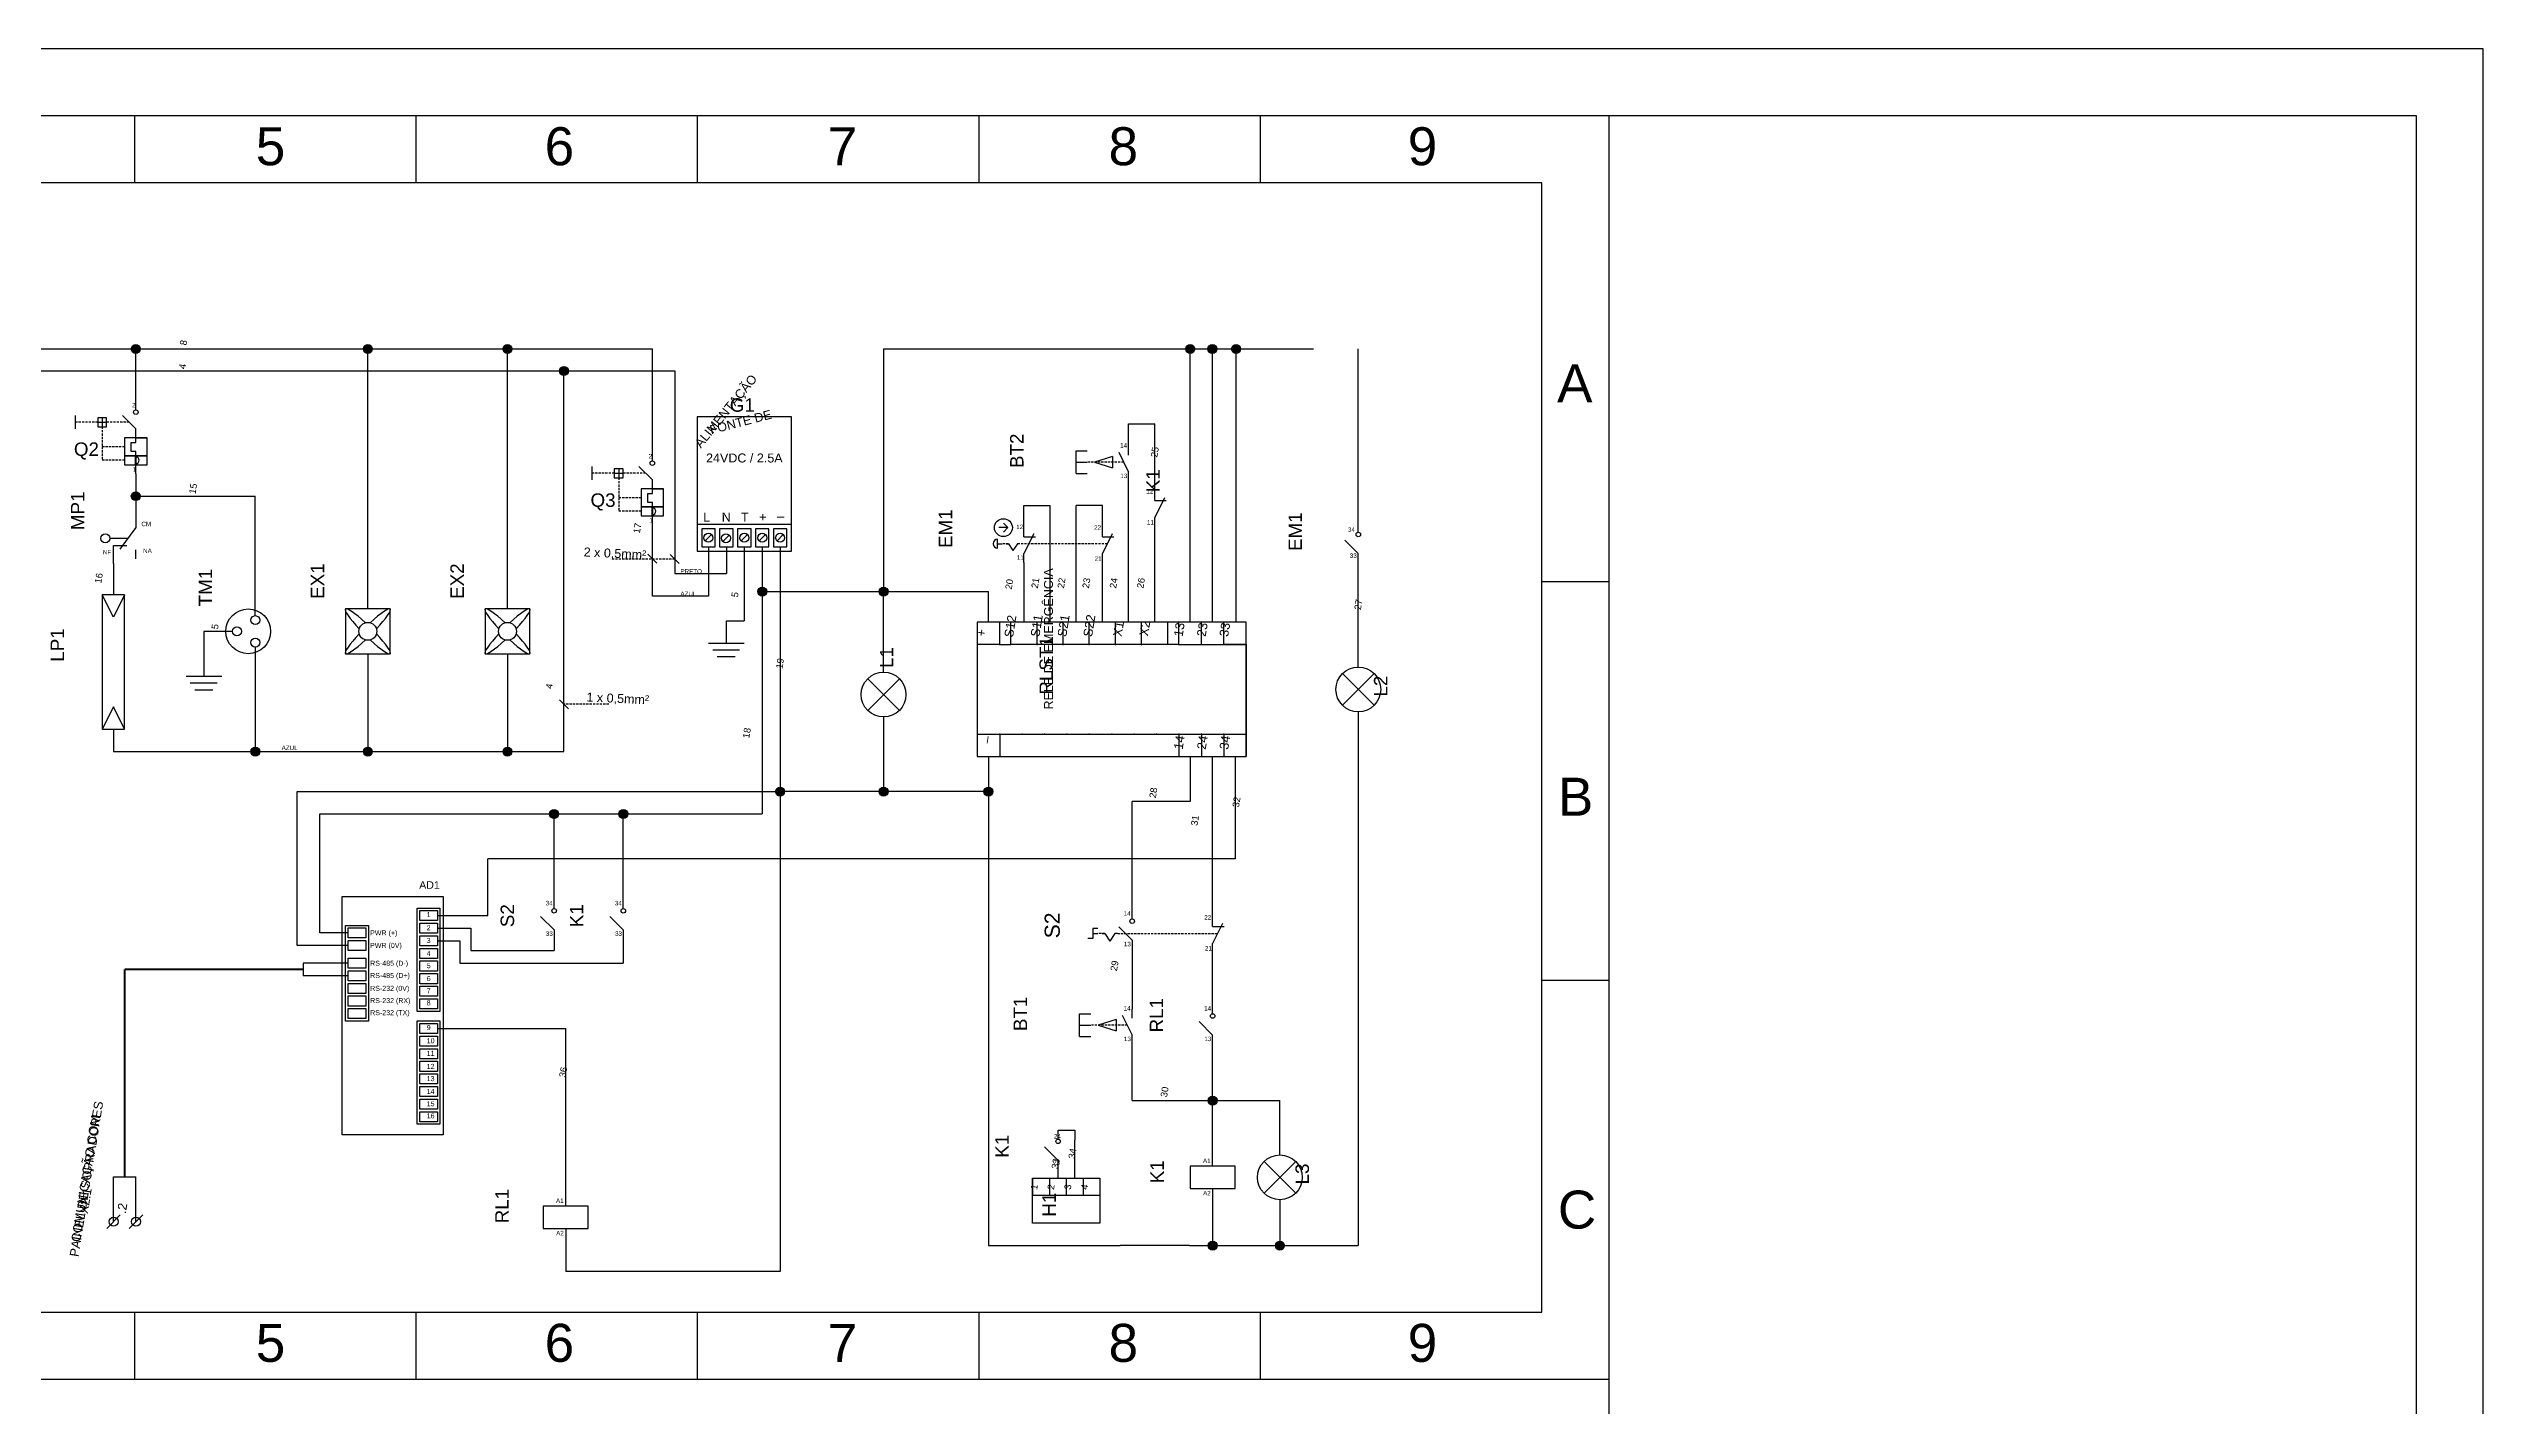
# Model space of a CAD drawing. Header units: millimetres. Extents: x 100 to 940, y 74 to 694.
# Drawn here: x 397 to 940, y 391 to 694 of the extents above; entities that cross this region are included whole.
import ezdxf
from ezdxf.enums import TextEntityAlignment as Align

# ---------------------------------------------------------------- set-up
doc = ezdxf.new("R2010")
doc.units = ezdxf.units.MM
doc.linetypes.add('DASHED', pattern=[0.75, 0.5, -0.25])
doc.styles.add('Annotative', font='arial.ttf')
doc.styles.add('Notes', font='arial.ttf', dxfattribs={"height": 3})

msp = doc.modelspace()

# ---------------------------------------------------------------- hatches: boundary and pattern name
for points in [[(417.35, 626.93, 1), (415.35, 626.93, 1)], [(469.11, 626.93, 1), (467.11, 626.93, 1)], [(500.26, 626.93, 1), (498.26, 626.93, 1)], [(652.55, 626.93, 1), (650.55, 626.93, 1)], [(657.49, 626.93, 1), (655.49, 626.93, 1)], [(662.8, 626.93, 1), (660.8, 626.93, 1)], [(512.84, 622.03, 1), (510.84, 622.03, 1)], [(417.35, 594.09, 1), (415.35, 594.09, 1)], [(557.08, 572.81, 1), (555.08, 572.81, 1)], [(584.15, 572.81, 1), (582.15, 572.81, 1)], [(444.01, 537.11, 1), (442.01, 537.11, 1)], [(469.11, 537.11, 1), (467.11, 537.11, 1)], [(500.26, 537.11, 1), (498.26, 537.11, 1)], [(561.08, 528.18, 1), (559.08, 528.18, 1)], [(584.15, 528.18, 1), (582.15, 528.18, 1)], [(607.55, 528.18, 1), (605.55, 528.18, 1)], [(510.66, 523.18, 1), (508.66, 523.18, 1)], [(526.1, 523.18, 1), (524.1, 523.18, 1)], [(657.55, 459.22, 1), (655.55, 459.22, 1)], [(657.55, 426.88, 1), (655.55, 426.88, 1)], [(672.55, 426.88, 1), (670.55, 426.88, 1)]]:
    msp.add_hatch(color=256).paths.add_polyline_path(points)

# ---------------------------------------------------------------- linework, layer by layer
for p, q in [((416.11, 664), (416.11, 679)), ((478.89, 664), (478.89, 679)), ((541.67, 664), (541.67, 679)), ((604.44, 664), (604.44, 679)), ((667.22, 664), (667.22, 679)), ((745, 115), (745, 679)), ((730, 664), (165, 664)), ((730, 412), (730, 664)), ((244.47, 626.93), (430.45, 626.93)), ((416.35, 615.33), (416.35, 626.93)), ((430.45, 626.93), (531.58, 626.93)), ((468.11, 568.93), (468.11, 626.93)), ((499.26, 568.93), (499.26, 626.93)), ((531.58, 603.96), (531.58, 626.93)), ((583.15, 626.93), (679.05, 626.93)), ((583.15, 626.93), (583.15, 572.81)), ((651.55, 565.97), (651.55, 626.93)), ((656.49, 565.97), (656.49, 626.93)), ((661.8, 565.97), (661.8, 626.93)), ((689.05, 586.03), (689.05, 626.93)), ((249.47, 622.03), (430.45, 622.03)), ((430.45, 622.03), (536.58, 622.03)), ((511.84, 537.11), (511.84, 622.03)), ((536.58, 622.03), (536.58, 576.81)), ((416.35, 613.33), (416.35, 615.33)), ((416.35, 613.33), (416.35, 615.33)), ((402.85, 612.09), (402.85, 609.09)), ((407.85, 610.59), (409.85, 610.59)), ((408.85, 611.59), (408.85, 609.59)), ((416.35, 609.09), (413.35, 612.09)), ((416.35, 607.09), (416.35, 609.09)), ((637.8, 605.23), (637.8, 610.23)), ((637.8, 610.23), (643.63, 610.23)), ((643.63, 595.09), (643.63, 610.23)), ((415.35, 604.09), (415.35, 606.09)), ((415.35, 606.09), (416.35, 606.08)), ((416.35, 604.09), (415.35, 604.09)), ((416.35, 606.08), (416.35, 607.09)), ((416.35, 607.08), (418.85, 607.08)), ((416.35, 603.09), (416.35, 604.09)), ((531.58, 601.96), (531.58, 603.96)), ((531.58, 601.96), (531.58, 603.96)), ((626.09, 599.18), (626.09, 604.18)), ((626.09, 604.18), (628.59, 604.18)), ((634.2, 602.93), (630.2, 601.68)), ((634.2, 602.93), (634.2, 600.43)), ((635.6, 603.88), (637.8, 599.48)), ((637.8, 603.23), (637.8, 605.23)), ((637.8, 603.23), (637.8, 605.23)), ((416.35, 599.09), (416.35, 601.09)), ((416.35, 599.09), (416.35, 589.09)), ((518.08, 600.71), (518.08, 597.71)), ((523.08, 599.21), (525.08, 599.21)), ((524.08, 600.21), (524.08, 598.21)), ((531.58, 597.71), (528.58, 600.71)), ((531.58, 595.71), (531.58, 597.71)), ((626.09, 601.68), (628.59, 601.68)), ((626.09, 599.18), (628.59, 599.18)), ((630.2, 601.68), (634.2, 600.43)), ((637.8, 597.48), (637.8, 599.48)), ((637.8, 565.97), (637.8, 597.48)), ((416.35, 594.09), (443.01, 594.09)), ((443.01, 567.43), (443.01, 594.09)), ((530.58, 592.71), (530.58, 594.71)), ((530.58, 594.71), (531.58, 594.7)), ((531.58, 592.71), (530.58, 592.71)), ((531.58, 594.7), (531.58, 595.71)), ((531.58, 595.71), (534.08, 595.71)), ((531.58, 591.71), (531.58, 592.71)), ((614.47, 587.03), (614.47, 592.03)), ((614.47, 592.03), (620.3, 592.03)), ((620.3, 565.97), (620.3, 592.03)), ((626.13, 565.97), (626.13, 592.03)), ((631.97, 592.03), (626.13, 592.03)), ((631.97, 587.03), (631.97, 592.03)), ((643.63, 593.09), (643.63, 595.09)), ((645.84, 593.75), (643.63, 589.34)), ((643.63, 593.09), (646.22, 593.09)), ((416.35, 587.09), (412.78, 582.27)), ((416.35, 589.09), (416.35, 587.09)), ((531.58, 587.71), (531.58, 589.71)), ((531.58, 571.81), (531.58, 587.71)), ((541.58, 587.81), (562.58, 587.81)), ((610.88, 587.07), (608.88, 587.07)), ((610.88, 587.07), (609.88, 588.07)), ((610.88, 587.07), (609.88, 586.07)), ((614.47, 585.03), (614.47, 587.03)), ((614.47, 585.03), (614.47, 587.03)), ((631.97, 585.03), (631.97, 587.03)), ((643.63, 587.34), (643.63, 589.34)), ((643.63, 565.97), (643.63, 587.34)), ((414.57, 584.68), (410.57, 584.68)), ((411.35, 579.09), (411.35, 583.09)), ((411.35, 583.09), (414.35, 583.09)), ((416.35, 580.09), (416.35, 582.09)), ((530.58, 581.15), (532.58, 579.15)), ((543.37, 584.1), (544.79, 585.51)), ((544.08, 582.81), (544.08, 571.81)), ((545.58, 582.81), (545.58, 583.81)), ((547.27, 583.99), (548.68, 585.41)), ((548.08, 582.81), (548.08, 576.81)), ((551.37, 584.1), (552.79, 585.51)), ((552.08, 582.81), (552.08, 566.3)), ((555.37, 584.1), (556.79, 585.51)), ((556.08, 582.81), (556.08, 572.81)), ((559.38, 584.1), (560.79, 585.52)), ((560.08, 582.81), (560.08, 528.18)), ((608.6, 582.49), (608.6, 584.49)), ((608.6, 583.49), (609.6, 583.49)), ((610.49, 583.49), (610.99, 583.49)), ((610.99, 583.49), (611.99, 581.99)), ((612.99, 583.49), (611.99, 581.99)), ((613.49, 583.49), (612.99, 583.49)), ((616.67, 585.69), (614.47, 581.28)), ((614.47, 585.03), (617.05, 585.03)), ((614.47, 579.28), (614.47, 581.28)), ((634.17, 585.69), (631.97, 581.28)), ((631.97, 585.03), (634.55, 585.03)), ((631.97, 579.28), (631.97, 581.28)), ((631.97, 565.97), (631.97, 581.28)), ((689.05, 581.28), (686.05, 584.28)), ((689.05, 555.97), (689.05, 581.28)), ((411.35, 579.09), (411.35, 572.08)), ((535.58, 581.05), (537.58, 579.05)), ((536.58, 576.81), (548.08, 576.81)), ((614.47, 579.28), (614.47, 565.97)), ((411.35, 567.08), (408.85, 572.08)), ((413.85, 572.08), (411.35, 567.08)), ((544.08, 571.81), (531.58, 571.81)), ((556.08, 572.81), (606.55, 572.81)), ((556.08, 572.81), (556.08, 523.18)), ((583.15, 554.82), (583.15, 572.81)), ((606.55, 565.97), (606.55, 572.81)), ((745, 575), (730, 575)), ((548.08, 561.3), (548.08, 566.3)), ((548.08, 566.3), (552.08, 566.3)), ((609.05, 565.97), (604.05, 565.97)), ((609.05, 560.97), (609.05, 565.97)), ((611.55, 560.97), (611.55, 565.97)), ((617.38, 560.97), (617.38, 565.97)), ((623.22, 560.97), (623.22, 565.97)), ((629.05, 560.97), (629.05, 565.97)), ((634.88, 560.97), (634.88, 565.97)), ((640.72, 560.97), (640.72, 565.97)), ((646.55, 560.97), (646.55, 565.97)), ((649.05, 560.97), (649.05, 565.97)), ((654.05, 560.97), (654.05, 565.97)), ((659.05, 560.97), (659.05, 565.97)), ((664.05, 560.97), (664.05, 565.97)), ((437.92, 563.91), (431.55, 563.91)), ((431.55, 563.91), (431.55, 553.91)), ((443.01, 560.43), (443.01, 537.11)), ((544.08, 561.3), (552.08, 561.3)), ((545.03, 559.8), (551.03, 559.8)), ((609.05, 560.97), (604.05, 560.97)), ((609.05, 560.97), (611.55, 560.97)), ((611.55, 560.97), (611.55, 560.97)), ((646.55, 560.97), (611.55, 560.97)), ((649.05, 560.97), (646.55, 560.97)), ((646.55, 560.97), (646.55, 560.97)), ((649.05, 560.97), (664.05, 560.97)), ((664.05, 560.97), (659.05, 560.97)), ((664.05, 560.97), (664.05, 540.97)), ((468.11, 558.93), (468.11, 537.11)), ((499.26, 558.93), (499.26, 537.11)), ((546.04, 558.3), (550.04, 558.3)), ((692.59, 554.51), (685.52, 547.44)), ((685.52, 554.51), (692.59, 547.44)), ((427.55, 553.91), (435.55, 553.91)), ((428.5, 552.41), (434.5, 552.41)), ((429.51, 550.91), (433.51, 550.91)), ((510.84, 548.66), (512.84, 546.66)), ((586.69, 553.36), (579.62, 546.29)), ((579.62, 553.36), (586.69, 546.29)), ((411.35, 547.08), (408.85, 542.08)), ((413.85, 542.08), (411.35, 547.08)), ((583.15, 544.82), (583.15, 528.18)), ((689.05, 545.97), (689.05, 426.88)), ((411.35, 542.08), (411.35, 537.11)), ((604.05, 540.97), (664.05, 540.97)), ((609.05, 540.97), (609.05, 535.97)), ((649.05, 540.97), (649.05, 535.97)), ((654.05, 540.97), (654.05, 535.97)), ((659.05, 540.97), (659.05, 535.97)), ((664.05, 540.97), (664.05, 535.97)), ((411.35, 537.11), (443.01, 537.11)), ((443.01, 537.11), (511.84, 537.11)), ((604.05, 535.97), (609.05, 535.97)), ((606.55, 535.97), (606.55, 528.18)), ((649.05, 535.97), (654.05, 535.97)), ((651.55, 535.97), (651.55, 525.97)), ((654.05, 535.97), (659.05, 535.97)), ((656.55, 498.06), (656.55, 535.97)), ((659.05, 535.97), (664.05, 535.97)), ((661.55, 535.97), (661.55, 513.18)), ((452.38, 504.78), (452.38, 528.18)), ((452.38, 528.18), (560.08, 528.18)), ((606.55, 528.18), (560.08, 528.18)), ((560.08, 528.18), (560.08, 421.09)), ((606.55, 528.18), (606.55, 426.88)), ((457.38, 504.78), (457.38, 523.18)), ((457.38, 523.18), (556.08, 523.18)), ((509.66, 502.08), (509.66, 523.18)), ((525.1, 502.08), (525.1, 523.18)), ((651.55, 525.97), (638.6, 525.97)), ((638.6, 499.76), (638.6, 525.97)), ((661.55, 513.18), (494.88, 513.18)), ((494.88, 500.5), (494.88, 513.18)), ((452.38, 493.82), (452.38, 504.78)), ((457.38, 496.63), (457.38, 504.78)), ((483.62, 500.5), (484.88, 500.5)), ((484.88, 500.5), (494.88, 500.5)), ((509.66, 497.33), (506.66, 500.33)), ((525.1, 497.33), (522.1, 500.33)), ((656.55, 498.06), (656.55, 500.06)), ((462.38, 496.63), (457.38, 496.63)), ((463.72, 496.63), (462.38, 496.63)), ((483.62, 497.69), (491.12, 497.69)), ((483.62, 494.88), (488.62, 494.88)), ((488.62, 494.88), (488.62, 489.88)), ((491.12, 497.69), (491.12, 492.69)), ((509.66, 497.33), (509.66, 492.69)), ((525.1, 497.33), (525.1, 489.88)), ((629.81, 495.39), (628.69, 495.39)), ((630.94, 497.64), (629.81, 497.64)), ((629.81, 497.64), (629.81, 495.39)), ((629.81, 496.51), (630.94, 496.51)), ((631.95, 496.51), (632.51, 496.51)), ((632.51, 496.51), (633.63, 494.82)), ((634.76, 496.51), (633.63, 494.82)), ((635.32, 496.51), (634.76, 496.51)), ((638.6, 495.01), (635.6, 498.01)), ((638.6, 495.01), (638.6, 479.6)), ((658.75, 498.71), (656.55, 494.31)), ((656.55, 498.06), (659.13, 498.06)), ((656.55, 478.6), (656.55, 494.31)), ((656.55, 492.31), (656.55, 494.31)), ((462.38, 493.82), (452.38, 493.82)), ((463.72, 489.88), (453.72, 489.88)), ((453.72, 489.88), (453.72, 487.07)), ((463.72, 493.82), (462.38, 493.82)), ((488.62, 489.88), (525.1, 489.88)), ((491.12, 492.69), (509.66, 492.69)), ((463.72, 487.07), (453.72, 487.07)), ((745, 486), (730, 486)), ((626.88, 473.55), (626.88, 478.55)), ((626.88, 478.55), (629.38, 478.55)), ((636.39, 478.26), (638.6, 473.85)), ((638.6, 477.6), (638.6, 479.6)), ((638.6, 477.6), (638.6, 479.6)), ((483.62, 475.3), (512.24, 475.3)), ((512.24, 453.29), (512.24, 475.3)), ((626.88, 476.05), (629.38, 476.05)), ((626.88, 473.55), (629.38, 473.55)), ((635, 477.3), (631, 476.05)), ((631, 476.05), (635, 474.8)), ((635, 477.3), (635, 474.8)), ((638.6, 471.85), (638.6, 473.85)), ((656.55, 473.85), (653.55, 476.85)), ((656.55, 444.6), (656.55, 473.85)), ((638.6, 459.22), (638.6, 471.85)), ((638.6, 459.22), (656.55, 459.22)), ((656.55, 459.22), (671.55, 459.22)), ((671.55, 447.1), (671.55, 459.22)), ((512.24, 435.68), (512.24, 453.29)), ((622.08, 450.64), (622.08, 452.64)), ((622.08, 452.64), (625.83, 452.64)), ((625.83, 452.64), (625.83, 450.43)), ((622.08, 445.89), (619.08, 448.89)), ((622.08, 441.88), (622.08, 445.89)), ((625.83, 441.88), (625.83, 450.43)), ((675.09, 445.63), (668.02, 438.56)), ((668.02, 445.63), (675.09, 438.56)), ((411.39, 432.22), (411.39, 442.22)), ((411.39, 442.22), (416.39, 442.22)), ((416.39, 432.22), (416.39, 442.22)), ((616.39, 441.88), (616.39, 438.13)), ((620.14, 441.88), (620.14, 438.13)), ((623.89, 441.88), (623.89, 438.13)), ((627.64, 441.88), (627.64, 438.13)), ((616.39, 438.13), (631.39, 438.13)), ((656.55, 439.6), (656.55, 426.88)), ((671.55, 437.1), (671.55, 426.88)), ((409.89, 430.72), (412.89, 433.72)), ((414.89, 430.72), (417.89, 433.72)), ((512.24, 430.68), (512.24, 421.09)), ((606.55, 426.88), (635.93, 426.88)), ((651.39, 426.88), (635.93, 426.88)), ((651.39, 426.88), (689.05, 426.88)), ((560.08, 421.09), (512.24, 421.09)), ((165, 412), (730, 412)), ((416.11, 397), (416.11, 412)), ((478.89, 397), (478.89, 412)), ((541.67, 397), (541.67, 412)), ((604.44, 397), (604.44, 412)), ((667.22, 397), (667.22, 412)), ((730, 397), (165, 397)), ((745, 397), (730, 397))]:
    msp.add_line(p, q)
at = {"linetype": 'DASHED'}
for p, q in [((407.85, 610.59), (402.85, 610.59)), ((408.85, 609.59), (408.85, 602.09)), ((414.85, 610.59), (409.85, 610.59)), ((413.85, 605.09), (408.85, 605.09)), ((413.85, 602.09), (408.85, 602.09)), ((523.08, 599.21), (518.08, 599.21)), ((524.08, 598.21), (524.08, 590.71)), ((530.08, 599.21), (525.08, 599.21)), ((636.7, 601.68), (628.59, 601.68)), ((529.08, 593.71), (524.08, 593.71)), ((529.08, 590.71), (524.08, 590.71)), ((610.99, 583.49), (609.6, 583.49)), ((633.07, 583.49), (613.49, 583.49)), ((536.58, 580.05), (522.29, 580.05)), ((521.84, 547.66), (511.84, 547.66)), ((632.51, 496.51), (630.94, 496.51)), ((635.32, 496.51), (657.65, 496.51)), ((637.5, 476.05), (629.38, 476.05))]:
    msp.add_line(p, q, dxfattribs=at)
at = {"lineweight": 40}
for p, q in [((416.35, 601.09), (416.35, 603.09)), ((531.58, 589.71), (531.58, 591.71))]:
    msp.add_line(p, q, dxfattribs=at)
at = {"lineweight": 50}
for p in [(413.89, 442.22), (453.72, 488.48)]:
    msp.add_line(p, (413.89, 488.48), dxfattribs=at)
for points in [[(100, 100), (940, 100), (940, 693.94), (100, 693.94)], [(150, 679), (925, 679), (925, 115), (150, 115)], [(407.85, 609.59), (409.85, 609.59), (409.85, 611.59), (407.85, 611.59)], [(541.58, 581.81), (562.58, 581.81), (562.58, 611.81), (541.58, 611.81)], [(413.85, 603.09), (418.85, 603.09), (418.85, 607.08), (413.85, 607.09)], [(413.85, 601.09), (418.85, 601.09), (418.85, 603.09), (413.85, 603.09)], [(523.08, 598.21), (525.08, 598.21), (525.08, 600.21), (523.08, 600.21)], [(529.08, 591.71), (534.08, 591.71), (534.08, 595.71), (529.08, 595.71)], [(529.08, 589.71), (534.08, 589.71), (534.08, 591.71), (529.08, 591.71)], [(542.58, 582.81), (545.58, 582.81), (545.58, 586.81), (542.58, 586.81)], [(546.58, 582.81), (549.58, 582.81), (549.58, 586.81), (546.58, 586.81)], [(550.58, 582.81), (553.58, 582.81), (553.58, 586.81), (550.58, 586.81)], [(554.58, 582.81), (557.58, 582.81), (557.58, 586.81), (554.58, 586.81)], [(558.58, 582.81), (561.58, 582.81), (561.58, 586.81), (558.58, 586.81)], [(408.85, 542.08), (413.85, 542.08), (413.85, 572.08), (408.85, 572.08)], [(463.11, 558.93), (473.11, 558.93), (473.11, 568.93), (463.11, 568.93)], [(494.26, 558.93), (504.26, 558.93), (504.26, 568.93), (494.26, 568.93)], [(604.05, 535.97), (664.05, 535.97), (664.05, 565.97), (604.05, 565.97)], [(462.38, 504.78), (484.88, 504.78), (484.88, 451.58), (462.38, 451.58)], [(479.12, 479.13), (479.12, 502.19), (484.19, 502.19), (484.19, 479.13)], [(479.69, 499.38), (479.69, 501.63), (483.62, 501.63), (483.62, 499.38)], [(463.16, 476.95), (463.16, 498.32), (468.22, 498.32), (468.22, 476.95)], [(463.72, 495.51), (463.72, 497.76), (467.66, 497.76), (467.66, 495.51)], [(463.72, 492.7), (463.72, 494.95), (467.66, 494.95), (467.66, 492.7)], [(479.69, 496.56), (479.69, 498.81), (483.62, 498.81), (483.62, 496.56)], [(479.69, 493.75), (479.69, 496), (483.62, 496), (483.62, 493.75)], [(463.72, 488.76), (463.72, 491.01), (467.66, 491.01), (467.66, 488.76)], [(479.69, 490.94), (479.69, 493.19), (483.62, 493.19), (483.62, 490.94)], [(479.69, 488.13), (479.69, 490.38), (483.62, 490.38), (483.62, 488.13)], [(463.72, 485.95), (463.72, 488.2), (467.66, 488.2), (467.66, 485.95)], [(463.72, 483.13), (463.72, 485.38), (467.66, 485.38), (467.66, 483.13)], [(479.69, 485.31), (479.69, 487.56), (483.62, 487.56), (483.62, 485.31)], [(479.69, 482.5), (479.69, 484.75), (483.62, 484.75), (483.62, 482.5)], [(463.72, 480.32), (463.72, 482.57), (467.66, 482.57), (467.66, 480.32)], [(463.72, 477.51), (463.72, 479.76), (467.66, 479.76), (467.66, 477.51)], [(479.69, 479.69), (479.69, 481.94), (483.62, 481.94), (483.62, 479.69)], [(479.12, 453.93), (479.12, 476.99), (484.19, 476.99), (484.19, 453.93)], [(479.69, 474.18), (479.69, 476.43), (483.62, 476.43), (483.62, 474.18)], [(479.69, 471.37), (479.69, 473.62), (483.62, 473.62), (483.62, 471.37)], [(479.69, 468.55), (479.69, 470.8), (483.62, 470.8), (483.62, 468.55)], [(479.69, 465.74), (479.69, 467.99), (483.62, 467.99), (483.62, 465.74)], [(479.69, 462.93), (479.69, 465.18), (483.62, 465.18), (483.62, 462.93)], [(479.69, 460.12), (479.69, 462.37), (483.62, 462.37), (483.62, 460.12)], [(479.69, 457.3), (479.69, 459.55), (483.62, 459.55), (483.62, 457.3)], [(479.69, 454.49), (479.69, 456.74), (483.62, 456.74), (483.62, 454.49)], [(616.39, 441.88), (631.39, 441.88), (631.39, 431.88), (616.39, 431.88)], [(651.55, 439.6), (661.55, 439.6), (661.55, 444.6), (651.55, 444.6)], [(507.24, 430.68), (517.24, 430.68), (517.24, 435.68), (507.24, 435.68)]]:
    msp.add_lwpolyline(points, close=True)
for centre, radius in [((416.35, 626.93), 1), ((468.11, 626.93), 1), ((499.26, 626.93), 1), ((651.55, 626.93), 1), ((656.49, 626.93), 1), ((661.8, 626.93), 1), ((511.84, 622.03), 1), ((416.35, 612.83), 0.5), ((531.58, 601.46), 0.5), ((416.35, 594.09), 1), ((609.88, 587.07), 2), ((409.57, 584.68), 1), ((544.08, 584.81), 1), ((547.98, 584.7), 1), ((552.08, 584.81), 1), ((556.08, 584.81), 1), ((560.08, 584.81), 1), ((689.05, 585.53), 0.5), ((556.08, 572.81), 1), ((583.15, 572.81), 1), ((441.43, 563.93), 5), ((438.92, 563.93), 1), ((443.01, 566.43), 1), ((468.11, 563.93), 2), ((499.26, 563.93), 2), ((443.01, 561.43), 1), ((583.15, 549.82), 5), ((689.05, 550.97), 5), ((443.01, 537.11), 1), ((468.11, 537.11), 1), ((499.26, 537.11), 1), ((560.08, 528.18), 1), ((583.15, 528.18), 1), ((606.55, 528.18), 1), ((509.66, 523.18), 1), ((525.1, 523.18), 1), ((509.66, 501.58), 0.5), ((525.1, 501.58), 0.5), ((638.6, 499.26), 0.5), ((656.55, 478.1), 0.5), ((656.55, 459.22), 1), ((622.08, 450.14), 0.5), ((671.55, 442.1), 5), ((411.39, 432.22), 1), ((416.39, 432.22), 1), ((656.55, 426.88), 1), ((671.55, 426.88), 1)]:
    msp.add_circle(centre, radius)
for centre, radius, start, end in [((416.35, 602.09), 0.75, 270, 90), ((531.58, 590.71), 0.75, 270, 90), ((608.6, 583.49), 1, 90, 270)]:
    msp.add_arc(centre, radius, start, end)
for centre, major_axis, start_param, end_param in [((468.11, 563.93), (5, -5), 8.104015, 10.745541), ((468.11, 563.93), (-5, -5), 1.820829, 4.462356), ((499.26, 563.93), (5, -5), 8.104015, 10.745541), ((499.26, 563.93), (-5, -5), 1.820829, 4.462356), ((468.11, 563.93), (-5, -5), 4.962422, 7.603949), ((468.11, 563.93), (5, -5), 4.962422, 7.603949), ((499.26, 563.93), (-5, -5), 4.962422, 7.603949), ((499.26, 563.93), (5, -5), 4.962422, 7.603949)]:
    msp.add_ellipse(centre, major_axis=major_axis, ratio=0.141421, start_param=start_param, end_param=end_param)
for p in [(609.05, 560.97), (617.38, 560.97), (623.22, 560.97), (629.05, 560.97), (634.88, 560.97), (640.72, 560.97), (649.05, 560.97), (654.05, 560.97), (659.05, 560.97), (664.05, 560.97), (609.05, 540.97), (614.05, 540.97), (619.05, 540.97), (624.05, 540.97), (629.05, 540.97), (634.05, 540.97), (639.05, 540.97), (644.05, 540.97), (649.05, 540.97), (654.05, 540.97), (659.05, 540.97), (664.05, 540.97)]:
    msp.add_point(p)

# ---------------------------------------------------------------- texts
for s, height, style, p in [('5', 8.48, 'Notes', (443.11, 667.93)), ('6', 8.48, 'Notes', (507.55, 667.93)), ('7', 8.48, 'Notes', (570.69, 667.93)), ('8', 8.48, 'Notes', (633.34, 667.93)), ('9', 8.48, 'Notes', (700.07, 667.93)), ('A', 8.48, 'Notes', (733.39, 615.03)), ('2', 1, 'Notes', (415.52, 613.9)), ('G1', 3, 'Notes', (548.85, 612.93)), ('Q2', 3, 'Notes', (402.54, 603.08)), ('2', 1, 'Notes', (530.75, 602.52)), ('14', 1, 'Notes', (635.91, 604.94)), ('1', 1, 'Notes', (415.66, 599.56)), ('13', 1, 'Notes', (635.96, 598.12)), ('Q3', 3, 'Notes', (517.78, 591.71)), ('12', 1, 'Notes', (641.77, 594.66)), ('CM', 1, 'Notes', (417.6, 587.39)), ('1', 1, 'Notes', (530.89, 588.18)), ('L', 2, 'Notes', (542.92, 588.41)), ('N', 2, 'Notes', (547.06, 588.41)), ('T', 2, 'Notes', (551.34, 588.41)), ('+', 2, 'Notes', (555.41, 588.41)), ('_', 2, 'Notes', (559.4, 589.89)), ('12', 1, 'Notes', (612.75, 586.74)), ('22', 1, 'Notes', (630.11, 586.59)), ('11', 1, 'Notes', (641.91, 587.74)), ('34', 1, 'Notes', (686.73, 586.13)), ('NF', 1, 'Notes', (408.99, 581.08)), ('NA', 1, 'Notes', (417.98, 581.4)), ('33', 1, 'Notes', (687.16, 580.31)), ('PRETO', 1, 'Annotative', (537.83, 576.81)), ('11', 1, 'Notes', (612.88, 579.92)), ('21', 1, 'Notes', (630.25, 579.67)), ('AZUL', 1, 'Annotative', (537.83, 571.81)), ('AZUL', 1, 'Annotative', (448.88, 537.44)), ('B', 8.48, 'Notes', (733.57, 522.79)), ('34', 1, 'Notes', (507.77, 502.79)), ('34', 1, 'Notes', (523.21, 502.79)), ('14', 1, 'Notes', (636.71, 500.47)), ('22', 1, 'Notes', (654.69, 499.62)), ('33', 1, 'Notes', (507.82, 495.98)), ('33', 1, 'Notes', (523.26, 495.98)), ('13', 1, 'Notes', (636.76, 493.65)), ('21', 1, 'Notes', (654.83, 492.7)), ('14', 1, 'Notes', (636.71, 479.31)), ('14', 1, 'Notes', (654.66, 479.31)), ('13', 1, 'Notes', (636.76, 472.49)), ('13', 1, 'Notes', (654.71, 472.49)), ('24', 1, 'Notes', (621.14, 450.74)), ('23', 1, 'Notes', (620.96, 444.92)), ('A1', 1, 'Notes', (654.4, 445.3)), ('A1', 1, 'Notes', (510.08, 436.38)), ('A2', 1, 'Notes', (654.43, 438.08)), ('C', 8.48, 'Notes', (733.57, 430.66)), ('A2', 1, 'Notes', (510.12, 429.16)), ('5', 8.48, 'Notes', (443.11, 400.93)), ('6', 8.48, 'Notes', (507.55, 400.93)), ('7', 8.48, 'Notes', (570.69, 400.93)), ('8', 8.48, 'Notes', (633.34, 400.93)), ('9', 8.48, 'Notes', (700.07, 400.93))]:
    msp.add_text(s, height=height, dxfattribs=dict(style=style)).set_placement(p)
at = {"style": 'Notes'}
for s, height, rotation, p in [('8', 1.5, 80.899, (427.73, 628.23)), ('4', 1.5, 80.899, (427.5, 622.93)), ('ALIMENTAÇÃO', 2, 50.6771, (548.74, 612.45)), ('FONTE DE', 2, 14.6042, (551.52, 609.67)), ('25', 1.5, 80.899, (644.38, 603.81)), ('15', 1.5, 80.899, (429.86, 595.65)), ('17', 1.5, 80.899, (528.96, 586.83)), ('16', 1.5, 80.899, (408.83, 575.67)), ('22', 1.5, 80.899, (623.56, 574.59)), ('23', 1.5, 80.899, (629.12, 574.59)), ('24', 1.5, 80.899, (635.21, 574.59)), ('26', 1.5, 80.899, (641.29, 574.59)), ('5', 1.5, 80.899, (550.73, 572.01)), ('20', 1.5, 80.899, (611.92, 574.32)), ('21', 1.5, 80.899, (617.74, 574.59)), ('27', 1.5, 80.899, (689.79, 569.78)), ('5', 1.5, 80.899, (434.76, 564.87)), ('S12', 2, 80.899, (612.41, 564.92)), ('S11', 2, 80.899, (618.29, 565.04)), ('S21', 2, 80.899, (624.29, 565.04)), ('S22', 2, 80.899, (630.04, 565.04)), ('X1', 2, 80.899, (636.53, 564.31)), ('X2', 2, 80.899, (642.4, 564.43)), ('13', 2, 80.899, (650.09, 564.17)), ('23', 2, 80.899, (655.23, 564.17)), ('33', 2, 80.899, (660.25, 564.17)), ('+', 2, 80.899, (605.93, 563.45)), ('19', 1.5, 80.899, (560.78, 556.64)), ('4', 1.5, 80.899, (509.33, 551.57)), ('18', 1.5, 80.899, (553.37, 541.13)), ('_', 2, 80.899, (605.9, 539.81)), ('14', 2, 80.899, (650.1, 538.98)), ('24', 2, 80.899, (655.24, 538.98)), ('34', 2, 80.899, (660.26, 538.98)), ('28', 1.5, 80.899, (644.06, 527.79)), ('32', 1.5, 80.899, (662.61, 525.73)), ('31', 1.5, 80.899, (653.35, 521.62)), ('29', 1.5, 80.899, (635.39, 489.18)), ('36', 1.5, 80.899, (512.42, 465.45)), ('30', 1.5, 80.899, (646.56, 461.04)), ('PAINEL DE SOPRADORES', 2, 80.899, (406.32, 441.59)), ('COMUNICAÇÃO COM', 2, 80.899, (406.15, 441.67)), ('33', 1.5, 80.899, (622.26, 445.04)), ('34', 1.5, 80.899, (626.01, 447.3)), ('1', 1.5, 80.899, (617.49, 439.84)), ('2', 1.5, 80.899, (621.24, 439.84)), ('3', 1.5, 80.899, (624.99, 439.84)), ('4', 1.5, 80.899, (628.74, 439.84)), ('X2.1', 2, 80.899, (406.08, 436.71)), ('.2', 2, 80.899, (414.29, 435.04))]:
    msp.add_text(s, height=height, rotation=rotation, dxfattribs=at).set_placement(p, align=Align.CENTER)
msp.add_text('24VDC / 2.5A', height=2, dxfattribs=at).set_placement((552.09, 601.61), align=Align.CENTER)
for s, height, rotation, p in [('BT2', 3, 90, (614.37, 600.37)), ('K1', 3, 90, (644.74, 594.98)), ('MP1', 3, 90, (404.88, 586.51)), ('EM1', 3, 90, (598.46, 582.52)), ('EM1', 3, 90, (676.48, 581.87)), ('2 x 0,5mm²', 2, 357.2768, (516.22, 580.66)), ('TM1', 3, 90, (433.38, 569.5)), ('EX1', 3, 90, (458.38, 571.18)), ('EX2', 3, 90, (489.53, 571.18)), ('RELE DE EMERGÊNCIA', 2, 90, (620.94, 546.49)), ('LP1', 3, 90, (400.34, 557.15)), ('L1', 3, 90, (585.32, 555.75)), ('RLST1', 3, 90, (620.94, 549.8)), ('1 x 0,5mm²', 2, 357.2768, (516.84, 548.3)), ('L2', 3, 90, (695.54, 549.39)), ('S2', 3, 90, (500.73, 497.92)), ('K1', 3, 90, (516.17, 497.92)), ('BT1', 3, 90, (615.16, 474.74)), ('RL1', 3, 90, (645.52, 474.43)), ('K1', 3, 90, (611.05, 446.48)), ('K1', 3, 90, (645.68, 440.76)), ('L3', 3, 90, (678.04, 440.52)), ('RL1', 3, 90, (499.52, 431.84)), ('H1', 3, 90, (621.59, 433.31))]:
    msp.add_text(s, height=height, rotation=rotation, dxfattribs=at).set_placement(p)
at = {"lineweight": 30, "style": 'Notes'}
msp.add_text('S2', height=3.375, rotation=90, dxfattribs=at).set_placement((622.46, 495.43))
at = {"attachment_point": 1, "style": 'Notes'}
for s, width, insert, char_height in [('AD1', 117.0611, (479.57, 508.17), 1.688), ('1', 45.8909, (481.24, 501.28), 1.12), ('PWR (+)', 45.8909, (468.62, 497.21), 1.125), ('PWR (0V)', 45.8909, (468.62, 494.41), 1.125), ('3', 45.8909, (481.24, 495.53), 1.12), ('2', 45.8909, (481.24, 498.33), 1.12), ('RS-485 (D-)', 45.8909, (468.62, 490.43), 1.125), ('4', 45.8909, (481.24, 492.62), 1.12), ('5', 45.8909, (481.24, 489.88), 1.12), ('RS-485 (D+)', 45.8909, (468.62, 487.7), 1.125), ('RS-232 (0V)', 45.8909, (468.62, 484.83), 1.125), ('6', 45.8909, (481.24, 487.01), 1.12), ('7', 45.8909, (481.24, 484.28), 1.12), ('RS-232 (RX)', 45.8909, (468.62, 482.1), 1.125), ('RS-232 (TX)', 45.8909, (468.62, 479.41), 1.125), ('8', 45.8909, (481.24, 481.59), 1.12), ('9', 45.8909, (481.24, 476.08), 1.12), ('10', 45.8909, (481.24, 473.14), 1.125), ('11', 45.8909, (481.24, 470.33), 1.125), ('12', 45.8909, (481.24, 467.42), 1.125), ('13', 45.8909, (481.24, 464.69), 1.125), ('14', 45.8909, (481.24, 461.82), 1.125), ('15', 45.8909, (481.24, 459.08), 1.125), ('16', 45.8909, (481.24, 456.39), 1.125)]:
    msp.add_mtext_dynamic_manual_height_columns(s, width=width, gutter_width=15, heights=[0], dxfattribs=dict(at, insert=insert, char_height=char_height))

doc.saveas('drawing.dxf')
